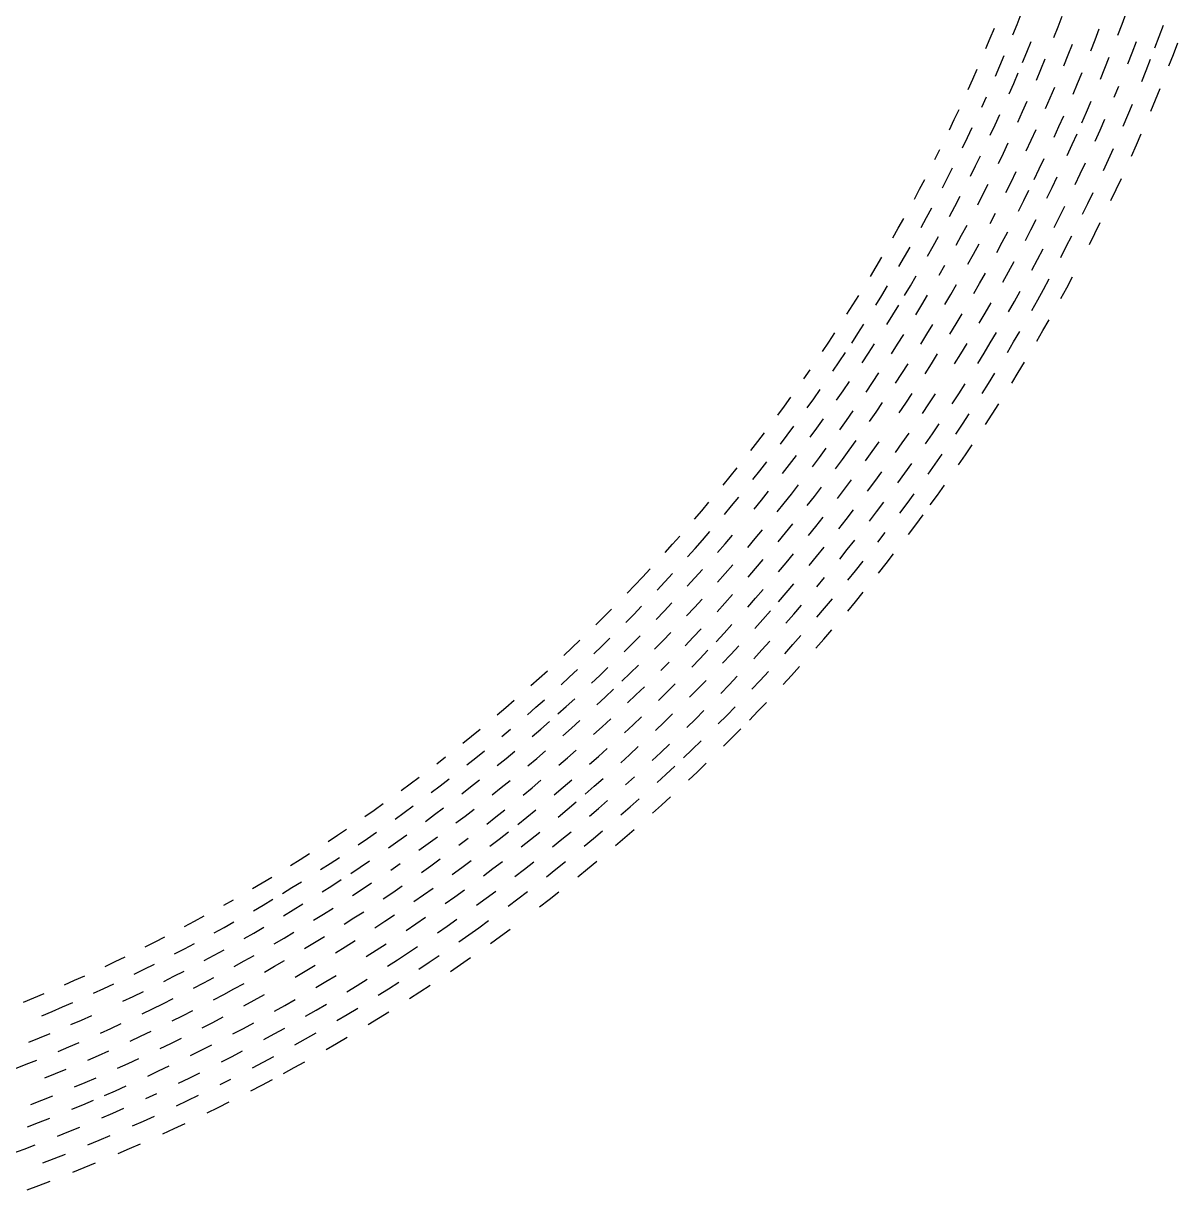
# Model space of a CAD drawing. Header units: metres. Extents: x -298 to 300, y -298 to 299.
# Drawn here: x 102 to 278.3, y -279.3 to -101.1 of the extents above; entities that cross this region are included whole.
import ezdxf

# ---------------------------------------------------------------- set-up
doc = ezdxf.new("R2010")
doc.units = ezdxf.units.M

msp = doc.modelspace()

# ---------------------------------------------------------------- linework, layer by layer
for p, q in [((253.79924, -101.29969, -692.8203), (254.42796, -99.702095, -692.8203)), ((269.83752, -101.26542, -692.8203), (270.4657, -99.56715, -692.8203)), ((253.1605, -102.89332, -692.8203), (253.79924, -101.29969, -692.8203)), ((260.0741, -101.68766, -692.8203), (260.70514, -100.05067, -692.8203)), ((269.19873, -102.959755, -692.8203), (269.83752, -101.26542, -692.8203)), ((275.5157, -103.15879, -692.8203), (276.15564, -101.42481, -692.8203)), ((249.70915, -103.43394, -692.8203), (250.35136, -101.861946, -692.8203)), ((259.43286, -103.32069, -692.8203), (260.0741, -101.68766, -692.8203)), ((265.7234, -103.66471, -692.8203), (266.36676, -101.992195, -692.8203)), ((274.86487, -104.88877, -692.8203), (275.5157, -103.15879, -692.8203)), ((249.05705, -105.00184, -692.8203), (249.70915, -103.43394, -692.8203)), ((255.31517, -105.52976, -692.8203), (255.97044, -103.92252, -692.8203)), ((261.5929, -105.97465, -692.8203), (262.2508, -104.32801, -692.8203)), ((265.06958, -105.3332, -692.8203), (265.7234, -103.66471, -692.8203)), ((271.37585, -105.63328, -692.8203), (272.0315, -103.92521, -692.8203)), ((277.68237, -105.8939, -692.8203), (278.33948, -104.146095, -692.8203)), ((251.18431, -107.64976, -692.8203), (251.85301, -106.0684, -692.8203)), ((254.64983, -107.13288, -692.8203), (255.31517, -105.52976, -692.8203)), ((257.4475, -108.19523, -692.8203), (258.1195, -106.57453, -692.8203)), ((260.92456, -107.617165, -692.8203), (261.5929, -105.97465, -692.8203)), ((267.2185, -108.01832, -692.8203), (267.88916, -106.33625, -692.8203)), ((270.7096, -107.33723, -692.8203), (271.37585, -105.63328, -692.8203)), ((273.53064, -108.33631, -692.8203), (274.20312, -106.61463, -692.8203)), ((277.01428, -107.63758, -692.8203), (277.68237, -105.8939, -692.8203)), ((247.04185, -109.6807, -692.8203), (247.72337, -108.12531, -692.8203)), ((250.50572, -109.226906, -692.8203), (251.18431, -107.64976, -692.8203)), ((256.76538, -109.81168, -692.8203), (257.4475, -108.19523, -692.8203)), ((263.04535, -110.31361, -692.8203), (263.73053, -108.65769, -692.8203)), ((266.5373, -109.69611, -692.8203), (267.2185, -108.01832, -692.8203)), ((272.8473, -110.05378, -692.8203), (273.53064, -108.33631, -692.8203)), ((246.35051, -111.23182, -692.8203), (247.04185, -109.6807, -692.8203)), ((252.59349, -111.916756, -692.8203), (253.28893, -110.32642, -692.8203)), ((253.28893, -110.32642, -692.8203), (253.97441, -108.73176, -692.8203)), ((262.3498, -111.96522, -692.8203), (263.04535, -110.31361, -692.8203)), ((258.85803, -112.51917, -692.8203), (259.55713, -110.88947, -692.8203)), ((268.64655, -112.42359, -692.8203), (269.34485, -110.73243, -692.8203)), ((274.94434, -112.843025, -692.8203), (275.6452, -111.11222, -692.8203)), ((248.41057, -113.93241, -692.8203), (249.11876, -112.36829, -692.8203)), ((254.65807, -114.63502, -692.8203), (255.37059, -113.031624, -692.8203)), ((258.14862, -114.14442, -692.8203), (258.85803, -112.51917, -692.8203)), ((264.43054, -114.70353, -692.8203), (265.14325, -113.038795, -692.8203)), ((270.73267, -115.17997, -692.8203), (271.4483, -113.475655, -692.8203)), ((274.23254, -114.569466, -692.8203), (274.94434, -112.843025, -692.8203)), ((244.21825, -115.85874, -692.8203), (244.9387, -114.3209, -692.8203)), ((250.44719, -116.66117, -692.8203), (251.17259, -115.084175, -692.8203)), ((253.93547, -116.233864, -692.8203), (254.65807, -114.63502, -692.8203)), ((260.20093, -116.89338, -692.8203), (260.9275, -115.255135, -692.8203)), ((263.70728, -116.36378, -692.8203), (264.43054, -114.70353, -692.8203)), ((266.48798, -117.47028, -692.8203), (267.21808, -115.79258, -692.8203)), ((270.00635, -116.87977, -692.8203), (270.73267, -115.17997, -692.8203)), ((243.48814, -117.39207, -692.8203), (244.21825, -115.85874, -692.8203)), ((246.22704, -118.597755, -692.8203), (246.96465, -117.04719, -692.8203)), ((249.71196, -118.23359, -692.8203), (250.44719, -116.66117, -692.8203)), ((255.9594, -118.99317, -692.8203), (256.69934, -117.38148, -692.8203)), ((259.46405, -118.52705, -692.8203), (260.20093, -116.89338, -692.8203)), ((265.7473, -119.14344, -692.8203), (266.48798, -117.47028, -692.8203)), ((245.47966, -120.143654, -692.8203), (246.22704, -118.597755, -692.8203)), ((255.2094, -120.60017, -692.8203), (255.9594, -118.99317, -692.8203)), ((262.22968, -119.67048, -692.8203), (262.9737, -118.01945, -692.8203)), ((272.0324, -119.72144, -692.8203), (272.7766, -118.008736, -692.8203)), ((241.24022, -121.96418, -692.8203), (241.99907, -120.44483, -692.8203)), ((250.94499, -122.5832, -692.8203), (251.70757, -121.00294, -692.8203)), ((251.70757, -121.00294, -692.8203), (252.46019, -119.417915, -692.8203)), ((261.47528, -121.31684, -692.8203), (262.22968, -119.67048, -692.8203)), ((267.76355, -121.95142, -692.8203), (268.5218, -120.26557, -692.8203)), ((271.27747, -121.42948, -692.8203), (272.0324, -119.72144, -692.8203)), ((246.67247, -124.476295, -692.8203), (247.44707, -122.92277, -692.8203)), ((247.44707, -122.92277, -692.8203), (248.21184, -121.36445, -692.8203)), ((257.1919, -123.39985, -692.8203), (257.95953, -121.78034, -692.8203)), ((263.46252, -124.13453, -692.8203), (264.23462, -122.47559, -692.8203)), ((266.9947, -123.632515, -692.8203), (267.76355, -121.95142, -692.8203)), ((243.17943, -124.752846, -692.8203), (243.95586, -123.22126, -692.8203)), ((252.89891, -125.392525, -692.8203), (253.67912, -123.799904, -692.8203)), ((256.41418, -125.014565, -692.8203), (257.1919, -123.39985, -692.8203)), ((259.15027, -126.22715, -692.8203), (259.93555, -124.59525, -692.8203)), ((262.68005, -125.78858, -692.8203), (263.46252, -124.13453, -692.8203)), ((238.10954, -127.99308, -692.8203), (238.90636, -126.49323, -692.8203)), ((238.90636, -126.49323, -692.8203), (239.69383, -124.98841, -692.8203)), ((242.39342, -126.27955, -692.8203), (243.17943, -124.752846, -692.8203)), ((248.59789, -127.29496, -692.8203), (249.39012, -125.72929, -692.8203)), ((252.10875, -126.98026, -692.8203), (252.89891, -125.392525, -692.8203)), ((258.35468, -127.8541, -692.8203), (259.15027, -126.22715, -692.8203)), ((268.94843, -126.52479, -692.8203), (269.7354, -124.831215, -692.8203)), ((244.29039, -129.10732, -692.8203), (245.0941, -127.56861, -692.8203)), ((247.79576, -128.85567, -692.8203), (248.59789, -127.29496, -692.8203)), ((254.02025, -129.829, -692.8203), (254.8283, -128.22917, -692.8203)), ((254.8283, -128.22917, -692.8203), (255.62633, -126.62434, -692.8203)), ((264.625, -128.64644, -692.8203), (265.4254, -126.98008, -692.8203)), ((268.15076, -128.2134, -692.8203), (268.94843, -126.52479, -692.8203)), ((239.97807, -130.82967, -692.8203), (240.79271, -129.31801, -692.8203)), ((243.47697, -130.64095, -692.8203), (244.29039, -129.10732, -692.8203)), ((260.2705, -130.7209, -692.8203), (261.08398, -129.0818, -692.8203)), ((263.8142, -130.30772, -692.8203), (264.625, -128.64644, -692.8203)), ((235.66252, -132.4623, -692.8203), (236.48753, -130.97768, -692.8203)), ((239.15392, -132.3362, -692.8203), (239.97807, -130.82967, -692.8203)), ((249.67845, -131.71327, -692.8203), (250.49846, -130.1407, -692.8203)), ((255.90685, -132.70464, -692.8203), (256.7329, -131.09291, -692.8203)), ((259.44666, -132.35481, -692.8203), (260.2705, -130.7209, -692.8203)), ((265.69427, -133.24873, -692.8203), (266.52368, -131.57545, -692.8203)), ((234.82817, -133.94173, -692.8203), (235.66252, -132.4623, -692.8203)), ((244.48979, -135.04726, -692.8203), (245.33086, -133.50716, -692.8203)), ((245.33086, -133.50716, -692.8203), (246.16222, -131.9618, -692.8203)), ((251.53593, -134.59755, -692.8203), (252.37401, -133.0132, -692.8203)), ((255.0706, -134.31114, -692.8203), (255.90685, -132.70464, -692.8203)), ((261.3191, -135.2607, -692.8203), (262.1612, -133.61494, -692.8203)), ((264.85437, -134.91682, -692.8203), (265.69427, -133.24873, -692.8203)), ((236.62486, -136.82442, -692.8203), (237.47728, -135.33363, -692.8203)), ((240.12743, -136.72359, -692.8203), (240.97911, -135.2108, -692.8203)), ((240.97911, -135.2108, -692.8203), (241.82133, -133.69273, -692.8203)), ((247.15935, -136.3998, -692.8203), (248.00883, -134.84288, -692.8203)), ((250.68785, -136.17659, -692.8203), (251.53593, -134.59755, -692.8203)), ((260.46674, -136.90117, -692.8203), (261.3191, -135.2607, -692.8203)), ((232.26952, -138.34819, -692.8203), (233.13164, -136.88472, -692.8203)), ((235.76305, -138.30983, -692.8203), (236.62486, -136.82442, -692.8203)), ((246.30003, -137.95134, -692.8203), (247.15935, -136.3998, -692.8203)), ((256.91376, -137.22523, -692.8203), (257.76825, -135.60704, -692.8203)), ((231.3983, -139.80623, -692.8203), (232.26952, -138.34819, -692.8203)), ((241.90868, -139.63554, -692.8203), (242.77867, -138.11153, -692.8203)), ((252.50157, -139.09883, -692.8203), (253.36797, -137.50832, -692.8203)), ((256.04907, -138.838, -692.8203), (256.91376, -137.22523, -692.8203)), ((237.51543, -141.22945, -692.8203), (238.3955, -139.73293, -692.8203)), ((248.0844, -140.88142, -692.8203), (248.96208, -139.31862, -692.8203)), ((251.62523, -140.68388, -692.8203), (252.50157, -139.09883, -692.8203)), ((257.8479, -141.79005, -692.8203), (258.73108, -140.16591, -692.8203)), ((261.3905, -141.5356, -692.8203), (262.2721, -139.88905, -692.8203)), ((233.12187, -142.73323, -692.8203), (234.01152, -141.2643, -692.8203)), ((236.6259, -142.72035, -692.8203), (237.51543, -141.22945, -692.8203)), ((243.6638, -142.57326, -692.8203), (244.55223, -141.03813, -692.8203)), ((247.19688, -142.43874, -692.8203), (248.0844, -140.88142, -692.8203)), ((253.39452, -143.64339, -692.8203), (254.28941, -142.04713, -692.8203)), ((256.9546, -143.40868, -692.8203), (257.8479, -141.79005, -692.8203)), ((260.4986, -143.17653, -692.8203), (261.3905, -141.5356, -692.8203)), ((227.82188, -145.583, -692.8203), (228.7296, -144.14725, -692.8203)), ((228.7296, -144.14725, -692.8203), (229.62828, -142.70583, -692.8203)), ((232.22295, -144.19658, -692.8203), (233.12187, -142.73323, -692.8203)), ((234.81883, -145.68541, -692.8203), (235.72704, -144.20572, -692.8203)), ((238.33342, -145.67625, -692.8203), (239.24144, -144.1745, -692.8203)), ((239.24144, -144.1745, -692.8203), (240.14, -142.6671, -692.8203)), ((242.7658, -144.10278, -692.8203), (243.6638, -142.57326, -692.8203)), ((248.93657, -145.40569, -692.8203), (249.8427, -143.83736, -692.8203)), ((252.48955, -145.23401, -692.8203), (253.39452, -143.64339, -692.8203)), ((256.05103, -145.02164, -692.8203), (256.9546, -143.40868, -692.8203)), ((233.90141, -147.15938, -692.8203), (234.81883, -145.68541, -692.8203)), ((244.47594, -147.07687, -692.8203), (245.39262, -145.53651, -692.8203)), ((248.02061, -146.96828, -692.8203), (248.93657, -145.40569, -692.8203)), ((229.47136, -148.55243, -692.8203), (230.39769, -147.10625, -692.8203)), ((240.01414, -148.65721, -692.8203), (240.9409, -147.14482, -692.8203)), ((243.54955, -148.61147, -692.8203), (244.47594, -147.07687, -692.8203)), ((257.76123, -148.06546, -692.8203), (258.6839, -146.44154, -692.8203)), ((225.04485, -149.85574, -692.8203), (225.97948, -148.43732, -692.8203)), ((228.53593, -149.9928, -692.8203), (229.47136, -148.55243, -692.8203)), ((235.55284, -150.14696, -692.8203), (236.48906, -148.66254, -692.8203)), ((239.07787, -150.16377, -692.8203), (240.01414, -148.65721, -692.8203)), ((249.71495, -149.97139, -692.8203), (250.64977, -148.39807, -692.8203)), ((253.27977, -149.82613, -692.8203), (254.21361, -148.23042, -692.8203)), ((256.8283, -149.68355, -692.8203), (257.76123, -148.06546, -692.8203)), ((224.1013, -151.26831, -692.8203), (225.04485, -149.85574, -692.8203)), ((226.63805, -152.85579, -692.8203), (227.59148, -151.42728, -692.8203)), ((231.09361, -151.54639, -692.8203), (232.03874, -150.08992, -692.8203)), ((234.60728, -151.62547, -692.8203), (235.55284, -150.14696, -692.8203)), ((245.2141, -151.62122, -692.8203), (246.15935, -150.07611, -692.8203)), ((248.77025, -151.53882, -692.8203), (249.71495, -149.97139, -692.8203)), ((252.33598, -151.41594, -692.8203), (253.27977, -149.82613, -692.8203)), ((225.67564, -154.27832, -692.8203), (226.63805, -152.85579, -692.8203)), ((230.13933, -152.99689, -692.8203), (231.09361, -151.54639, -692.8203)), ((236.21257, -154.64778, -692.8203), (237.17705, -153.15912, -692.8203)), ((239.74803, -154.69081, -692.8203), (240.71275, -153.17993, -692.8203)), ((240.71275, -153.17993, -692.8203), (241.6679, -151.66304, -692.8203)), ((244.25908, -153.16039, -692.8203), (245.2141, -151.62122, -692.8203)), ((247.81578, -153.10031, -692.8203), (248.77025, -151.53882, -692.8203)), ((253.9688, -154.50233, -692.8203), (254.93211, -152.90205, -692.8203)), ((221.2177, -155.47011, -692.8203), (222.18773, -154.07553, -692.8203)), ((231.7152, -156.02509, -692.8203), (232.68846, -154.56459, -692.8203)), ((235.2387, -156.1304, -692.8203), (236.21257, -154.64778, -692.8203)), ((249.44481, -156.14946, -692.8203), (250.41844, -154.57768, -692.8203)), ((252.99553, -156.09654, -692.8203), (253.9688, -154.50233, -692.8203)), ((227.22209, -157.31213, -692.8203), (228.20354, -155.87984, -692.8203)), ((230.73271, -157.47945, -692.8203), (231.7152, -156.02509, -692.8203)), ((244.89354, -157.74844, -692.8203), (245.87737, -156.20517, -692.8203)), ((248.46129, -157.71515, -692.8203), (249.44481, -156.14946, -692.8203)), ((218.25523, -159.61696, -692.8203), (219.25139, -158.24088, -692.8203)), ((221.73705, -159.90724, -692.8203), (222.73491, -158.5093, -692.8203)), ((222.73491, -158.5093, -692.8203), (223.72398, -157.10513, -692.8203)), ((226.23161, -158.73827, -692.8203), (227.22209, -157.31213, -692.8203)), ((236.79723, -159.18675, -692.8203), (237.79027, -157.69427, -692.8203)), ((240.343, -159.25626, -692.8203), (241.33635, -157.74152, -692.8203)), ((243.90007, -159.2855, -692.8203), (244.89354, -157.74844, -692.8203)), ((217.25047, -160.98677, -692.8203), (218.25523, -159.61696, -692.8203)), ((227.73082, -161.80516, -692.8203), (228.74046, -160.36954, -692.8203)), ((232.26146, -160.5412, -692.8203), (233.26317, -159.07716, -692.8203)), ((235.79478, -160.67297, -692.8203), (236.79723, -159.18675, -692.8203)), ((239.34007, -160.76474, -692.8203), (240.343, -159.25626, -692.8203)), ((250.01573, -160.84212, -692.8203), (251.0189, -159.2665, -692.8203)), ((223.20671, -162.97902, -692.8203), (224.22392, -161.57178, -692.8203)), ((226.71208, -163.23444, -692.8203), (227.73082, -161.80516, -692.8203)), ((231.25066, -161.99892, -692.8203), (232.26146, -160.5412, -692.8203)), ((245.45195, -162.3747, -692.8203), (246.46483, -160.82782, -692.8203)), ((249.00261, -162.41142, -692.8203), (250.01573, -160.84212, -692.8203)), ((214.18462, -165.05804, -692.8203), (215.21507, -163.70737, -692.8203)), ((218.69078, -164.06319, -692.8203), (219.71489, -162.68423, -692.8203)), ((222.18065, -164.37988, -692.8203), (223.20671, -162.97902, -692.8203)), ((236.27477, -165.25204, -692.8203), (237.30595, -163.76268, -692.8203)), ((239.83006, -165.37062, -692.8203), (240.86186, -163.85893, -692.8203)), ((240.86186, -163.85893, -692.8203), (241.8842, -162.34082, -692.8203)), ((244.42937, -163.91522, -692.8203), (245.45195, -162.3747, -692.8203)), ((213.14568, -166.40224, -692.8203), (214.18462, -165.05804, -692.8203)), ((217.658, -165.43568, -692.8203), (218.69078, -164.06319, -692.8203)), ((228.16344, -166.33368, -692.8203), (229.20158, -164.89522, -692.8203)), ((231.69237, -166.55415, -692.8203), (232.7318, -165.09354, -692.8203)), ((235.23424, -166.73492, -692.8203), (236.27477, -165.25204, -692.8203)), ((245.90434, -167.0808, -692.8203), (246.94688, -165.53082, -692.8203)), ((219.05003, -168.54347, -692.8203), (220.10228, -167.16216, -692.8203)), ((222.54796, -168.88681, -692.8203), (223.60228, -167.48354, -692.8203)), ((223.60228, -167.48354, -692.8203), (224.64781, -166.07367, -692.8203)), ((227.1162, -167.76562, -692.8203), (228.16344, -166.33368, -692.8203)), ((230.64366, -168.00824, -692.8203), (231.69237, -166.55415, -692.8203)), ((241.30376, -168.49788, -692.8203), (242.35521, -166.97688, -692.8203)), ((244.8521, -168.6242, -692.8203), (245.90434, -167.0808, -692.8203)), ((209.97832, -170.39536, -692.8203), (211.04247, -169.07094, -692.8203)), ((214.50816, -169.51393, -692.8203), (215.5667, -168.1611, -692.8203)), ((217.98906, -169.91817, -692.8203), (219.05003, -168.54347, -692.8203)), ((226.06004, -169.19095, -692.8203), (227.1162, -167.76562, -692.8203)), ((236.67772, -169.86642, -692.8203), (237.7379, -168.37442, -692.8203)), ((240.24272, -170.01228, -692.8203), (241.30376, -168.49788, -692.8203)), ((208.90587, -171.71307, -692.8203), (209.97832, -170.39536, -692.8203)), ((213.44121, -170.86009, -692.8203), (214.50816, -169.51393, -692.8203)), ((227.44322, -172.33064, -692.8203), (228.51909, -170.89653, -692.8203)), ((232.05699, -171.14395, -692.8203), (233.12529, -169.68092, -692.8203)), ((235.6082, -171.35176, -692.8203), (236.67772, -169.86642, -692.8203)), ((214.75462, -174.00195, -692.8203), (215.84135, -172.64745, -692.8203)), ((219.3322, -173.05661, -692.8203), (220.41283, -171.6734, -692.8203)), ((222.838, -173.42683, -692.8203), (223.92088, -172.02162, -692.8203)), ((226.35826, -173.75797, -692.8203), (227.44322, -172.33064, -692.8203)), ((230.97948, -172.60028, -692.8203), (232.05699, -171.14395, -692.8203)), ((241.63731, -173.21445, -692.8203), (242.71855, -171.6911, -692.8203)), ((205.63908, -175.62553, -692.8203), (206.73619, -174.32822, -692.8203)), ((210.18974, -174.85808, -692.8203), (211.28197, -173.53223, -692.8203)), ((213.65947, -175.3496, -692.8203), (214.75462, -174.00195, -692.8203)), ((217.14488, -175.80255, -692.8203), (218.2429, -174.43301, -692.8203)), ((218.2429, -174.43301, -692.8203), (219.3322, -173.05661, -692.8203)), ((221.74626, -174.82526, -692.8203), (222.838, -173.42683, -692.8203)), ((232.3438, -175.76712, -692.8203), (233.44115, -174.30217, -692.8203)), ((235.90404, -176.00246, -692.8203), (237.00279, -174.51514, -692.8203)), ((237.00279, -174.51514, -692.8203), (238.09227, -173.02097, -692.8203)), ((240.54662, -174.73099, -692.8203), (241.63731, -173.21445, -692.8203)), ((204.5338, -176.91594, -692.8203), (205.63908, -175.62553, -692.8203)), ((209.08922, -176.17708, -692.8203), (210.18974, -174.85808, -692.8203)), ((227.6923, -176.92827, -692.8203), (228.7971, -175.49248, -692.8203)), ((231.23723, -177.22519, -692.8203), (232.3438, -175.76712, -692.8203)), ((238.33653, -177.74341, -692.8203), (239.44627, -176.24066, -692.8203)), ((218.41862, -178.979, -692.8203), (219.53654, -177.6014, -692.8203)), ((221.92961, -179.39842, -692.8203), (223.05003, -177.99875, -692.8203)), ((223.05003, -177.99875, -692.8203), (224.16167, -176.59207, -692.8203)), ((226.57848, -178.3571, -692.8203), (227.6923, -176.92827, -692.8203)), ((237.21739, -179.23915, -692.8203), (238.33653, -177.74341, -692.8203)), ((201.1696, -180.74524, -692.8203), (202.299, -179.47585, -692.8203)), ((205.7382, -180.09227, -692.8203), (206.86339, -178.79422, -692.8203)), ((209.1945, -180.67076, -692.8203), (210.32329, -179.351, -692.8203)), ((212.66753, -181.21109, -692.8203), (213.7996, -179.8695, -692.8203)), ((213.7996, -179.8695, -692.8203), (214.9232, -178.52086, -692.8203)), ((217.2921, -180.3496, -692.8203), (218.41862, -178.979, -692.8203)), ((232.55186, -180.42265, -692.8203), (233.67851, -178.95627, -692.8203)), ((200.03221, -182.00752, -692.8203), (201.1696, -180.74524, -692.8203)), ((203.46336, -182.66708, -692.8203), (204.60484, -181.38324, -692.8203)), ((204.60484, -181.38324, -692.8203), (205.7382, -180.09227, -692.8203)), ((208.05748, -181.98341, -692.8203), (209.1945, -180.67076, -692.8203)), ((223.18346, -182.6013, -692.8203), (224.32402, -181.19368, -692.8203)), ((226.71983, -182.98714, -692.8203), (227.86278, -181.5573, -692.8203)), ((227.86278, -181.5573, -692.8203), (228.99669, -180.12032, -692.8203)), ((213.86101, -184.41861, -692.8203), (215.01323, -183.06946, -692.8203)), ((218.51567, -183.55492, -692.8203), (219.66234, -182.17656, -692.8203)), ((222.03404, -184.00175, -692.8203), (223.18346, -182.6013, -692.8203)), ((229.11687, -184.77904, -692.8203), (230.27098, -183.33409, -692.8203)), ((233.80363, -183.68391, -692.8203), (234.95085, -182.20949, -692.8203)), ((196.57262, -185.75124, -692.8203), (197.73363, -184.51056, -692.8203)), ((199.99083, -186.4753, -692.8203), (201.15636, -185.21317, -692.8203)), ((204.59703, -185.87825, -692.8203), (205.75865, -184.5872, -692.8203)), ((208.0554, -186.50565, -692.8203), (209.22093, -185.19287, -692.8203)), ((209.22093, -185.19287, -692.8203), (210.37816, -183.87283, -692.8203)), ((212.7003, -185.7605, -692.8203), (213.86101, -184.41861, -692.8203)), ((217.36034, -184.92606, -692.8203), (218.51567, -183.55492, -692.8203)), ((227.95372, -186.2167, -692.8203), (229.11687, -184.77904, -692.8203)), ((232.6472, -185.15114, -692.8203), (233.80363, -183.68391, -692.8203)), ((194.22728, -188.21059, -692.8203), (195.4038, -186.98459, -692.8203)), ((195.4038, -186.98459, -692.8203), (196.57262, -185.75124, -692.8203)), ((198.81743, -187.7301, -692.8203), (199.99083, -186.4753, -692.8203)), ((203.42735, -187.16197, -692.8203), (204.59703, -185.87825, -692.8203)), ((218.53325, -188.15948, -692.8203), (219.70891, -186.7809, -692.8203)), ((223.23741, -187.23328, -692.8203), (224.40715, -185.82516, -692.8203)), ((209.1679, -189.74217, -692.8203), (210.35368, -188.42233, -692.8203)), ((213.84288, -188.9956, -692.8203), (215.02391, -187.64645, -692.8203)), ((217.34898, -189.53065, -692.8203), (218.53325, -188.15948, -692.8203)), ((229.12273, -189.50888, -692.8203), (230.30669, -188.06367, -692.8203)), ((190.65166, -191.844, -692.8203), (191.85112, -190.64034, -692.8203)), ((195.2501, -191.45003, -692.8203), (196.447, -190.21751, -692.8203)), ((199.86998, -190.96881, -692.8203), (201.0637, -189.7073, -692.8203)), ((203.31157, -191.68283, -692.8203), (204.50975, -190.39972, -692.8203)), ((204.50975, -190.39972, -692.8203), (205.69981, -189.1091, -692.8203)), ((207.9738, -191.05453, -692.8203), (209.1679, -189.74217, -692.8203)), ((212.65343, -190.33734, -692.8203), (213.84288, -188.9956, -692.8203)), ((219.67552, -191.41315, -692.8203), (220.87157, -190.02731, -692.8203)), ((223.21117, -191.89359, -692.8203), (224.41014, -190.48555, -692.8203)), ((224.41014, -190.48555, -692.8203), (225.60027, -189.07002, -692.8203)), ((227.92967, -190.94662, -692.8203), (229.12273, -189.50888, -692.8203)), ((189.44456, -193.04008, -692.8203), (190.65166, -191.844, -692.8203)), ((194.04552, -192.67499, -692.8203), (195.2501, -191.45003, -692.8203)), ((198.66832, -192.22278, -692.8203), (199.86998, -190.96881, -692.8203)), ((213.74474, -193.59927, -692.8203), (214.9547, -192.25061, -692.8203)), ((214.9547, -192.25061, -692.8203), (216.15611, -190.8944, -692.8203)), ((218.47081, -192.79146, -692.8203), (219.67552, -191.41315, -692.8203)), ((199.66899, -195.48676, -692.8203), (200.89116, -194.2264, -692.8203)), ((204.34227, -194.94635, -692.8203), (205.56096, -193.65668, -692.8203)), ((209.03471, -194.31738, -692.8203), (210.24931, -192.99828, -692.8203)), ((224.29668, -195.2146, -692.8203), (225.51659, -193.79955, -692.8203)), ((185.77867, -196.58266, -692.8203), (187.00804, -195.40948, -692.8203)), ((190.38567, -196.30426, -692.8203), (191.6132, -195.10216, -692.8203)), ((193.78343, -197.16261, -692.8203), (195.01628, -195.93918, -692.8203)), ((195.01628, -195.93918, -692.8203), (196.24144, -194.70802, -692.8203)), ((198.43895, -196.7394, -692.8203), (199.66899, -195.48676, -692.8203)), ((203.11559, -196.22835, -692.8203), (204.34227, -194.94635, -692.8203)), ((207.81187, -195.62886, -692.8203), (209.03471, -194.31738, -692.8203)), ((214.8048, -196.88066, -692.8203), (216.03539, -195.52527, -692.8203)), ((219.56139, -196.07222, -692.8203), (220.78673, -194.68698, -692.8203)), ((223.06786, -196.62196, -692.8203), (224.29668, -195.2146, -692.8203)), ((184.54185, -197.7481, -692.8203), (185.77867, -196.58266, -692.8203)), ((189.15062, -197.49863, -692.8203), (190.38567, -196.30426, -692.8203)), ((205.34148, -198.22867, -692.8203), (206.58073, -196.93263, -692.8203)), ((208.82079, -198.91724, -692.8203), (210.06425, -197.59935, -692.8203)), ((210.06425, -197.59935, -692.8203), (211.29942, -196.2737, -692.8203)), ((213.56572, -198.2283, -692.8203), (214.8048, -196.88066, -692.8203)), ((218.32732, -197.44975, -692.8203), (219.56139, -196.07222, -692.8203)), ((194.7017, -200.45074, -692.8203), (195.95525, -199.22145, -692.8203)), ((199.38725, -200.02785, -692.8203), (200.63799, -198.76915, -692.8203)), ((204.0941, -199.51688, -692.8203), (205.34148, -198.22867, -692.8203)), ((219.3286, -200.79745, -692.8203), (220.58372, -199.41345, -692.8203)), ((179.5222, -202.33163, -692.8203), (180.78789, -201.19759, -692.8203)), ((180.78789, -201.19759, -692.8203), (182.04643, -200.0556, -692.8203)), ((184.13585, -202.19794, -692.8203), (185.40056, -201.03493, -692.8203)), ((185.40056, -201.03493, -692.8203), (186.658, -199.86401, -692.8203)), ((188.77574, -201.97835, -692.8203), (190.03899, -200.78621, -692.8203)), ((190.03899, -200.78621, -692.8203), (191.29472, -199.58618, -692.8203)), ((193.44054, -201.67215, -692.8203), (194.7017, -200.45074, -692.8203)), ((209.79802, -202.22427, -692.8203), (211.0623, -200.90018, -692.8203)), ((214.57347, -201.5355, -692.8203), (215.8333, -200.18144, -692.8203)), ((218.06468, -202.17355, -692.8203), (219.3286, -200.79745, -692.8203)), ((190.89513, -204.0911, -692.8203), (192.17162, -202.88562, -692.8203)), ((195.58788, -203.75652, -692.8203), (196.86217, -202.52158, -692.8203)), ((200.30357, -203.33427, -692.8203), (201.57506, -202.06973, -692.8203)), ((203.76451, -204.11, -692.8203), (205.04082, -202.82373, -692.8203)), ((205.04082, -202.82373, -692.8203), (206.30894, -201.52948, -692.8203)), ((208.52538, -203.54042, -692.8203), (209.79802, -202.22427, -692.8203)), ((213.30516, -202.88164, -692.8203), (214.57347, -201.5355, -692.8203)), ((175.68248, -205.68584, -692.8203), (176.9694, -204.5758, -692.8203)), ((180.29796, -205.63904, -692.8203), (181.58446, -204.50005, -692.8203)), ((184.94127, -205.50687, -692.8203), (186.22679, -204.33871, -692.8203)), ((189.61107, -205.28856, -692.8203), (190.89513, -204.0911, -692.8203)), ((194.30583, -204.98343, -692.8203), (195.58788, -203.75652, -692.8203)), ((199.02415, -204.5908, -692.8203), (200.30357, -203.33427, -692.8203)), ((214.22154, -206.2539, -692.8203), (215.51115, -204.90182, -692.8203)), ((174.38866, -206.78777, -692.8203), (175.68248, -205.68584, -692.8203)), ((179.00432, -206.76996, -692.8203), (180.29796, -205.63904, -692.8203)), ((183.64842, -206.66692, -692.8203), (184.94127, -205.50687, -692.8203)), ((199.88744, -207.92044, -692.8203), (201.18773, -206.6584, -692.8203)), ((204.65831, -207.4406, -692.8203), (205.95549, -206.14864, -692.8203)), ((209.44969, -206.87196, -692.8203), (210.74321, -205.54991, -692.8203)), ((212.92345, -207.59787, -692.8203), (214.22154, -206.2539, -692.8203)), ((181.04088, -208.96259, -692.8203), (182.34825, -207.81885, -692.8203)), ((185.71404, -208.83226, -692.8203), (187.0205, -207.6592, -692.8203)), ((190.4138, -208.6156, -692.8203), (191.71873, -207.41302, -692.8203)), ((193.82811, -209.53592, -692.8203), (195.13878, -208.31187, -692.8203)), ((195.13878, -208.31187, -692.8203), (196.4417, -207.07965, -692.8203)), ((198.57915, -209.1743, -692.8203), (199.88744, -207.92044, -692.8203)), ((203.35301, -208.72441, -692.8203), (204.65831, -207.4406, -692.8203)), ((208.14787, -208.18585, -692.8203), (209.44969, -206.87196, -692.8203)), ((169.14452, -211.1137, -692.8203), (170.46574, -210.04457, -692.8203)), ((170.46574, -210.04457, -692.8203), (171.7802, -208.96718, -692.8203)), ((175.08104, -210.11368, -692.8203), (176.3958, -209.00731, -692.8203)), ((179.7263, -210.09811, -692.8203), (181.04088, -208.96259, -692.8203)), ((184.40025, -209.99712, -692.8203), (185.71404, -208.83226, -692.8203)), ((189.1013, -209.80997, -692.8203), (190.4138, -208.6156, -692.8203)), ((208.97874, -211.58052, -692.8203), (210.30199, -210.26123, -692.8203)), ((210.30199, -210.26123, -692.8203), (211.61693, -208.93365, -692.8203)), ((189.85027, -213.15834, -692.8203), (191.18382, -211.95918, -692.8203)), ((194.6074, -212.88626, -692.8203), (195.93907, -211.65724, -692.8203)), ((199.3889, -212.52634, -692.8203), (200.71825, -211.26733, -692.8203)), ((204.19322, -212.07817, -692.8203), (205.51958, -210.789, -692.8203)), ((165.14085, -214.27103, -692.8203), (166.48204, -213.22697, -692.8203)), ((169.75304, -214.456, -692.8203), (171.09526, -213.38298, -692.8203)), ((171.09526, -213.38298, -692.8203), (172.43065, -212.30156, -692.8203)), ((174.39738, -214.55707, -692.8203), (175.7401, -213.4549, -692.8203)), ((175.7401, -213.4549, -692.8203), (177.07591, -212.34431, -692.8203)), ((179.0725, -214.57346, -692.8203), (180.4152, -213.44194, -692.8203)), ((180.4152, -213.44194, -692.8203), (181.75078, -212.302, -692.8203)), ((183.7769, -214.5044, -692.8203), (185.11906, -213.34334, -692.8203)), ((185.11906, -213.34334, -692.8203), (186.4539, -212.17387, -692.8203)), ((188.5092, -214.3491, -692.8203), (189.85027, -213.15834, -692.8203)), ((193.26799, -214.10687, -692.8203), (194.6074, -212.88626, -692.8203)), ((198.05168, -213.777, -692.8203), (199.3889, -212.52634, -692.8203)), ((202.85875, -213.35898, -692.8203), (204.19322, -212.07817, -692.8203)), ((200.16576, -215.89537, -692.8203), (201.51622, -214.6314, -692.8203)), ((203.60362, -216.77391, -692.8203), (204.95964, -215.48824, -692.8203)), ((204.95964, -215.48824, -692.8203), (206.30754, -214.19408, -692.8203)), ((159.71117, -218.36252, -692.8203), (161.07823, -217.35245, -692.8203)), ((161.07823, -217.35245, -692.8203), (162.43889, -216.33382, -692.8203)), ((165.6862, -217.62424, -692.8203), (167.04845, -216.57668, -692.8203)), ((170.32793, -217.81276, -692.8203), (171.69127, -216.73605, -692.8203)), ((175.002, -217.91719, -692.8203), (176.36583, -216.81114, -692.8203)), ((179.70695, -217.93672, -692.8203), (181.07079, -216.80113, -692.8203)), ((184.44145, -217.87057, -692.8203), (185.80473, -216.70528, -692.8203)), ((189.20396, -217.718, -692.8203), (190.56621, -216.5228, -692.8203)), ((193.99315, -217.47827, -692.8203), (195.35374, -216.253, -692.8203)), ((198.80736, -217.15085, -692.8203), (200.16576, -215.89537, -692.8203)), ((164.31737, -218.66324, -692.8203), (165.6862, -217.62424, -692.8203)), ((168.95787, -218.88089, -692.8203), (170.32793, -217.81276, -692.8203)), ((173.63121, -219.01465, -692.8203), (175.002, -217.91719, -692.8203)), ((178.33598, -219.06374, -692.8203), (179.70695, -217.93672, -692.8203)), ((183.07079, -219.0273, -692.8203), (184.44145, -217.87057, -692.8203)), ((187.83427, -218.90463, -692.8203), (189.20396, -217.718, -692.8203)), ((155.57225, -221.341, -692.8203), (156.95811, -220.35684, -692.8203)), ((160.17204, -221.72841, -692.8203), (161.56029, -220.71538, -692.8203)), ((185.07256, -221.25201, -692.8203), (186.45714, -220.08266, -692.8203)), ((189.86552, -221.10251, -692.8203), (191.24901, -219.90308, -692.8203)), ((193.29546, -222.08679, -692.8203), (194.68504, -220.8658, -692.8203)), ((194.68504, -220.8658, -692.8203), (196.06694, -219.63611, -692.8203)), ((198.09935, -221.83076, -692.8203), (199.48735, -220.57951, -692.8203)), ((199.48735, -220.57951, -692.8203), (200.86742, -219.3196, -692.8203)), ((154.18016, -222.31647, -692.8203), (155.57225, -221.341, -692.8203)), ((158.77751, -222.73273, -692.8203), (160.17204, -221.72841, -692.8203)), ((163.41118, -223.06685, -692.8203), (164.80772, -222.03343, -692.8203)), ((164.80772, -222.03343, -692.8203), (166.19768, -220.99127, -692.8203)), ((168.07976, -223.31792, -692.8203), (169.47777, -222.25517, -692.8203)), ((169.47777, -222.25517, -692.8203), (170.869, -221.1837, -692.8203)), ((172.78197, -223.48509, -692.8203), (174.1809, -222.39285, -692.8203)), ((174.1809, -222.39285, -692.8203), (175.57292, -221.29184, -692.8203)), ((177.51634, -223.56758, -692.8203), (178.91563, -222.4456, -692.8203)), ((178.91563, -222.4456, -692.8203), (180.30785, -221.31487, -692.8203)), ((183.68065, -222.41266, -692.8203), (185.07256, -221.25201, -692.8203)), ((188.47447, -222.29324, -692.8203), (189.86552, -221.10251, -692.8203)), ((149.96751, -225.19012, -692.8203), (151.37773, -224.24106, -692.8203)), ((189.08092, -225.69713, -692.8203), (190.4934, -224.5025, -692.8203)), ((193.8886, -225.5319, -692.8203), (195.29997, -224.307, -692.8203)), ((148.55132, -226.13033, -692.8203), (149.96751, -225.19012, -692.8203)), ((153.13689, -226.66193, -692.8203), (154.55626, -225.69292, -692.8203)), ((154.55626, -225.69292, -692.8203), (155.96959, -224.71503, -692.8203)), ((157.76079, -227.11227, -692.8203), (159.1829, -226.11423, -692.8203)), ((159.1829, -226.11423, -692.8203), (160.59874, -225.10728, -692.8203)), ((163.84605, -226.45317, -692.8203), (165.2639, -225.41695, -692.8203)), ((168.54436, -226.70888, -692.8203), (169.96367, -225.64316, -692.8203)), ((173.27647, -226.88051, -692.8203), (174.6967, -225.78506, -692.8203)), ((174.6967, -225.78506, -692.8203), (176.11003, -224.68074, -692.8203)), ((178.04088, -226.96722, -692.8203), (179.46153, -225.84187, -692.8203)), ((179.46153, -225.84187, -692.8203), (180.8751, -224.70764, -692.8203)), ((182.83629, -226.9682, -692.8203), (184.25688, -225.81276, -692.8203)), ((184.25688, -225.81276, -692.8203), (185.67015, -224.6484, -692.8203)), ((187.66106, -226.88287, -692.8203), (189.08092, -225.69713, -692.8203)), ((192.46959, -226.74791, -692.8203), (193.8886, -225.5319, -692.8203)), ((144.26756, -228.89735, -692.8203), (145.70128, -227.98398, -692.8203)), ((162.42174, -227.48048, -692.8203), (163.84605, -226.45317, -692.8203)), ((142.82811, -229.80171, -692.8203), (144.26756, -228.89735, -692.8203)), ((147.39903, -230.44827, -692.8203), (148.84239, -229.51521, -692.8203)), ((148.84239, -229.51521, -692.8203), (150.27989, -228.5731, -692.8203)), ((153.45714, -230.05257, -692.8203), (154.89781, -229.08147, -692.8203)), ((158.1104, -230.5085, -692.8203), (159.55382, -229.50818, -692.8203)), ((162.80089, -230.88211, -692.8203), (164.24663, -229.85233, -692.8203)), ((164.24663, -229.85233, -692.8203), (165.68578, -228.81352, -692.8203)), ((168.97472, -230.11305, -692.8203), (170.41539, -229.04454, -692.8203)), ((173.7368, -230.28946, -692.8203), (175.17845, -229.19106, -692.8203)), ((178.53142, -230.38077, -692.8203), (179.97356, -229.25224, -692.8203)), ((183.35704, -230.3863, -692.8203), (184.79906, -229.2275, -692.8203)), ((188.16698, -230.3422, -692.8203), (189.60875, -229.1531, -692.8203)), ((138.476, -232.46034, -692.8203), (139.9323, -231.58325, -692.8203)), ((152.0103, -231.01459, -692.8203), (153.45714, -230.05257, -692.8203)), ((167.52733, -231.1725, -692.8203), (168.97472, -230.11305, -692.8203)), ((172.2882, -231.3788, -692.8203), (173.7368, -230.28946, -692.8203)), ((177.0822, -231.5002, -692.8203), (178.53142, -230.38077, -692.8203)), ((181.9077, -231.53603, -692.8203), (183.35704, -230.3863, -692.8203)), ((186.71776, -231.52222, -692.8203), (188.16698, -230.3422, -692.8203)), ((137.01427, -233.32828, -692.8203), (138.476, -232.46034, -692.8203)), ((141.56755, -234.08942, -692.8203), (143.03404, -233.19289, -692.8203)), ((143.03404, -233.19289, -692.8203), (144.49474, -232.28716, -692.8203)), ((147.6339, -233.84595, -692.8203), (149.09862, -232.91132, -692.8203)), ((149.09862, -232.91132, -692.8203), (150.55742, -231.96753, -692.8203)), ((153.7426, -233.45482, -692.8203), (155.2047, -232.48186, -692.8203)), ((158.42534, -233.91669, -692.8203), (159.89024, -232.9143, -692.8203)), ((163.1455, -234.29604, -692.8203), (164.61266, -233.26404, -692.8203)), ((132.59654, -235.87682, -692.8203), (134.07445, -235.03656, -692.8203)), ((138.6179, -235.85481, -692.8203), (140.0955, -234.97673, -692.8203)), ((152.2744, -234.41858, -692.8203), (153.7426, -233.45482, -692.8203)), ((156.95415, -234.90984, -692.8203), (158.42534, -233.91669, -692.8203)), ((161.67192, -235.31882, -692.8203), (163.1455, -234.29604, -692.8203)), ((166.42625, -235.6446, -692.8203), (167.90178, -234.59198, -692.8203)), ((167.90178, -234.59198, -692.8203), (169.37065, -233.5301, -692.8203)), ((171.2158, -235.88635, -692.8203), (172.69273, -234.80363, -692.8203)), ((172.69273, -234.80363, -692.8203), (174.16283, -233.71169, -692.8203)), ((176.03899, -236.04333, -692.8203), (177.51677, -234.93034, -692.8203)), ((177.51677, -234.93034, -692.8203), (178.98753, -233.8081, -692.8203)), ((180.84758, -236.15063, -692.8203), (182.32603, -235.00737, -692.8203)), ((182.32603, -235.00737, -692.8203), (183.79723, -233.85486, -692.8203)), ((137.13475, -236.72359, -692.8203), (138.6179, -235.85481, -692.8203)), ((141.7169, -237.49194, -692.8203), (143.20476, -236.59439, -692.8203)), ((143.20476, -236.59439, -692.8203), (144.68687, -235.68752, -692.8203)), ((147.83372, -237.25432, -692.8203), (149.31993, -236.31837, -692.8203)), ((152.50352, -237.83365, -692.8203), (153.99321, -236.86835, -692.8203)), ((126.632744, -239.1446, -692.8203), (128.1314, -238.34172, -692.8203)), ((128.1314, -238.34172, -692.8203), (129.62492, -237.52942, -692.8203)), ((132.653, -239.27382, -692.8203), (134.15227, -238.43312, -692.8203)), ((146.34172, -238.18094, -692.8203), (147.83372, -237.25432, -692.8203)), ((151.0078, -238.78957, -692.8203), (152.50352, -237.83365, -692.8203)), ((155.71391, -239.31688, -692.8203), (157.21281, -238.3314, -692.8203)), ((157.21281, -238.3314, -692.8203), (158.70549, -237.33655, -692.8203)), ((160.45866, -239.76193, -692.8203), (161.96025, -238.74667, -692.8203)), ((161.96025, -238.74667, -692.8203), (163.45543, -237.722, -692.8203)), ((166.74449, -239.07858, -692.8203), (168.24162, -238.02385, -692.8203)), ((171.56395, -239.32637, -692.8203), (173.06255, -238.2414, -692.8203)), ((131.14842, -240.10507, -692.8203), (132.653, -239.27382, -692.8203)), ((135.70995, -240.98828, -692.8203), (137.21996, -240.12834, -692.8203)), ((137.21996, -240.12834, -692.8203), (138.72447, -239.25896, -692.8203)), ((141.83104, -240.90431, -692.8203), (143.34032, -240.00597, -692.8203)), ((165.24077, -240.12387, -692.8203), (166.74449, -239.07858, -692.8203)), ((168.54655, -241.46802, -692.8203), (170.05864, -240.40193, -692.8203)), ((170.05864, -240.40193, -692.8203), (171.56395, -239.32637, -692.8203)), ((174.86266, -240.63026, -692.8203), (176.36943, -239.52448, -692.8203)), ((120.58849, -242.26166, -692.8203), (122.106865, -241.49664, -692.8203)), ((122.106865, -241.49664, -692.8203), (123.620415, -240.7221, -692.8203)), ((126.60375, -242.54199, -692.8203), (128.12376, -241.7392, -692.8203)), ((140.31609, -241.79317, -692.8203), (141.83104, -240.90431, -692.8203)), ((144.96556, -242.51878, -692.8203), (146.48491, -241.60071, -692.8203)), ((146.48491, -241.60071, -692.8203), (147.9984, -240.67313, -692.8203)), ((149.65709, -243.16411, -692.8203), (151.18028, -242.21657, -692.8203)), ((151.18028, -242.21657, -692.8203), (152.69762, -241.25949, -692.8203)), ((155.916, -242.75093, -692.8203), (157.43645, -241.76411, -692.8203)), ((160.69048, -243.20285, -692.8203), (162.21373, -242.18605, -692.8203)), ((173.34892, -241.7266, -692.8203), (174.86266, -240.63026, -692.8203)), ((116.00475, -244.4993, -692.8203), (117.537346, -243.76302, -692.8203)), ((125.07873, -243.33522, -692.8203), (126.60375, -242.54199, -692.8203)), ((129.6168, -244.33269, -692.8203), (131.14793, -243.51096, -692.8203)), ((131.14793, -243.51096, -692.8203), (132.67393, -242.6796, -692.8203)), ((135.7382, -244.40245, -692.8203), (137.26964, -243.54228, -692.8203)), ((154.38927, -243.7282, -692.8203), (155.916, -242.75093, -692.8203)), ((159.16093, -244.21008, -692.8203), (160.69048, -243.20285, -692.8203)), ((163.97038, -244.60904, -692.8203), (165.50237, -243.57161, -692.8203)), ((168.76683, -244.95827, -692.8203), (170.30101, -243.89062, -692.8203)), ((114.46752, -245.22595, -692.8203), (116.00475, -244.4993, -692.8203)), ((118.92956, -246.41194, -692.8203), (120.47411, -245.65726, -692.8203)), ((120.47411, -245.65726, -692.8203), (122.01385, -244.89288, -692.8203)), ((134.2014, -245.253, -692.8203), (135.7382, -244.40245, -692.8203)), ((138.83128, -246.09515, -692.8203), (140.37328, -245.2155, -692.8203)), ((140.37328, -245.2155, -692.8203), (141.90965, -244.3262, -692.8203)), ((145.05186, -245.94908, -692.8203), (146.59276, -245.0304, -692.8203)), ((157.62498, -245.20769, -692.8203), (159.16093, -244.21008, -692.8203)), ((162.43193, -245.63683, -692.8203), (163.97038, -244.60904, -692.8203)), ((167.226, -246.01624, -692.8203), (168.76683, -244.95827, -692.8203)), ((108.273735, -248.03564, -692.8203), (109.82879, -247.34782, -692.8203)), ((109.82879, -247.34782, -692.8203), (111.37951, -246.65024, -692.8203)), ((123.441216, -247.52307, -692.8203), (124.99261, -246.74002, -692.8203)), ((124.99261, -246.74002, -692.8203), (126.539055, -245.94727, -692.8203)), ((129.55913, -247.74654, -692.8203), (131.1118, -246.92508, -692.8203)), ((143.50523, -246.85808, -692.8203), (145.05186, -245.94908, -692.8203)), ((146.66515, -248.4697, -692.8203), (148.22191, -247.54082, -692.8203)), ((148.22191, -247.54082, -692.8203), (149.77269, -246.6022, -692.8203)), ((152.98003, -248.1424, -692.8203), (154.53453, -247.17389, -692.8203)), ((157.77812, -248.66197, -692.8203), (159.33574, -247.66335, -692.8203)), ((103.58294, -250.04034, -692.8203), (105.15075, -249.38193, -692.8203)), ((112.704704, -249.33331, -692.8203), (114.26775, -248.61765, -692.8203)), ((114.26775, -248.61765, -692.8203), (115.82629, -247.89217, -692.8203)), ((118.757805, -249.81354, -692.8203), (120.32372, -249.05986, -692.8203)), ((128.00139, -248.55824, -692.8203), (129.55913, -247.74654, -692.8203)), ((132.60875, -249.51637, -692.8203), (134.17247, -248.67572, -692.8203)), ((134.17247, -248.67572, -692.8203), (135.73082, -247.8253, -692.8203)), ((151.41948, -249.10112, -692.8203), (152.98003, -248.1424, -692.8203)), ((156.21422, -249.65082, -692.8203), (157.77812, -248.66197, -692.8203)), ((160.99687, -250.15082, -692.8203), (162.56389, -249.13185, -692.8203)), ((162.56389, -249.13185, -692.8203), (164.12444, -248.10307, -692.8203)), ((102.01104, -250.6889, -692.8203), (103.58294, -250.04034, -692.8203)), ((107.98876, -251.42126, -692.8203), (109.56512, -250.73517, -692.8203)), ((117.187126, -250.55739, -692.8203), (118.757805, -249.81354, -692.8203)), ((121.720024, -251.70676, -692.8203), (123.29772, -250.93443, -692.8203)), ((123.29772, -250.93443, -692.8203), (124.8706, -250.1522, -692.8203)), ((131.03984, -250.34718, -692.8203), (132.60875, -249.51637, -692.8203)), ((135.68767, -251.25645, -692.8203), (137.26219, -250.39644, -692.8203)), ((137.26219, -250.39644, -692.8203), (138.83128, -249.52658, -692.8203)), ((140.38072, -252.08691, -692.8203), (141.96037, -251.19742, -692.8203)), ((141.96037, -251.19742, -692.8203), (143.53435, -250.29802, -692.8203)), ((146.70201, -251.91827, -692.8203), (148.28044, -250.9891, -692.8203)), ((104.823235, -252.76372, -692.8203), (106.40807, -252.09746, -692.8203)), ((106.40807, -252.09746, -692.8203), (107.98876, -251.42126, -692.8203)), ((110.858574, -253.43373, -692.8203), (112.4475, -252.72955, -692.8203)), ((120.13738, -252.46916, -692.8203), (121.720024, -251.70676, -692.8203)), ((124.71264, -253.57146, -692.8203), (126.301994, -252.7803, -692.8203)), ((126.301994, -252.7803, -692.8203), (127.886406, -251.97919, -692.8203)), ((130.93199, -253.77696, -692.8203), (132.5225, -252.94675, -692.8203)), ((145.11784, -252.83754, -692.8203), (146.70201, -251.91827, -692.8203)), ((149.89732, -253.50748, -692.8203), (151.48564, -252.55821, -692.8203)), ((151.48564, -252.55821, -692.8203), (153.06798, -251.59897, -692.8203)), ((156.2578, -253.14839, -692.8203), (157.84373, -252.15913, -692.8203)), ((109.26519, -254.12791, -692.8203), (110.858574, -253.43373, -692.8203)), ((113.75988, -255.41899, -692.8203), (115.3612, -254.69658, -692.8203)), ((115.3612, -254.69658, -692.8203), (116.95794, -253.9641, -692.8203)), ((129.33629, -254.59717, -692.8203), (130.93199, -253.77696, -692.8203)), ((134.00713, -255.54521, -692.8203), (135.60869, -254.69568, -692.8203)), ((135.60869, -254.69568, -692.8203), (137.20482, -253.83606, -692.8203)), ((140.33086, -255.53539, -692.8203), (141.93217, -254.64612, -692.8203)), ((154.66557, -254.1277, -692.8203), (156.2578, -253.14839, -692.8203)), ((102.84905, -256.80417, -692.8203), (104.459404, -256.1502, -692.8203)), ((104.459404, -256.1502, -692.8203), (106.065544, -255.48619, -692.8203)), ((118.30608, -256.63583, -692.8203), (119.91491, -255.88484, -692.8203)), ((119.91491, -255.88484, -692.8203), (121.519035, -255.12376, -692.8203)), ((124.51855, -256.99744, -692.8203), (126.12951, -256.20743, -692.8203)), ((138.72398, -256.41455, -692.8203), (140.33086, -255.53539, -692.8203)), ((143.48534, -257.2043, -692.8203), (145.09703, -256.29523, -692.8203)), ((145.09703, -256.29523, -692.8203), (146.70299, -255.37604, -692.8203)), ((149.85246, -257.00537, -692.8203), (151.46288, -256.0562, -692.8203)), ((107.30999, -258.20773, -692.8203), (108.92907, -257.52576, -692.8203)), ((108.92907, -257.52576, -692.8203), (110.543755, -256.83362, -692.8203)), ((113.45159, -258.82803, -692.8203), (115.074394, -258.10745, -692.8203)), ((122.90264, -257.77734, -692.8203), (124.51855, -256.99744, -692.8203)), ((127.54839, -258.84238, -692.8203), (129.17082, -258.03333, -692.8203)), ((129.17082, -258.03333, -692.8203), (130.78813, -257.21408, -692.8203)), ((133.87059, -258.99136, -692.8203), (135.49376, -258.14258, -692.8203)), ((148.23607, -257.94437, -692.8203), (149.85246, -257.00537, -692.8203)), ((102.42748, -260.19254, -692.8203), (104.0592, -259.54117, -692.8203)), ((111.82433, -259.5384, -692.8203), (113.45159, -258.82803, -692.8203)), ((116.39092, -260.79498, -692.8203), (118.02593, -260.0559, -692.8203)), ((118.02593, -260.0559, -692.8203), (119.6563, -259.3066, -692.8203)), ((132.24205, -259.82993, -692.8203), (133.87059, -258.99136, -692.8203)), ((136.98216, -260.739, -692.8203), (138.61626, -259.87067, -692.8203)), ((138.61626, -259.87067, -692.8203), (140.24486, -258.9921, -692.8203)), ((143.35197, -260.7003, -692.8203), (144.98582, -259.79187, -692.8203)), ((100.7918, -260.83365, -692.8203), (102.42748, -260.19254, -692.8203)), ((105.271416, -262.27725, -692.8203), (106.91607, -261.60797, -692.8203)), ((106.91607, -261.60797, -692.8203), (108.55651, -260.9284, -692.8203)), ((121.00854, -261.97638, -692.8203), (122.65087, -261.20828, -692.8203)), ((122.65087, -261.20828, -692.8203), (124.28832, -260.42993, -692.8203)), ((127.32519, -262.28406, -692.8203), (128.96928, -261.47632, -692.8203)), ((141.71245, -261.59842, -692.8203), (143.35197, -260.7003, -692.8203)), ((109.80511, -263.64816, -692.8203), (111.458244, -262.95038, -692.8203)), ((111.458244, -262.95038, -692.8203), (113.10699, -262.24225, -692.8203)), ((116.05291, -264.21857, -692.8203), (117.709465, -263.48154, -692.8203)), ((125.67602, -263.08148, -692.8203), (127.32519, -262.28406, -692.8203)), ((132.04741, -263.28226, -692.8203), (133.69768, -262.44485, -692.8203)), ((136.76042, -264.23083, -692.8203), (138.41661, -263.36374, -692.8203)), ((138.41661, -263.36374, -692.8203), (140.06737, -262.48624, -692.8203)), ((104.81963, -265.67902, -692.8203), (106.48571, -265.0125, -692.8203)), ((114.391716, -264.94516, -692.8203), (116.05291, -264.21857, -692.8203)), ((120.698845, -265.41138, -692.8203), (122.362785, -264.64517, -692.8203)), ((127.06548, -265.73215, -692.8203), (128.73131, -264.92596, -692.8203)), ((103.14941, -266.33505, -692.8203), (104.81963, -265.67902, -692.8203)), ((109.381096, -267.0622, -692.8203), (111.05578, -266.367, -692.8203)), ((111.05578, -266.367, -692.8203), (112.725945, -265.66132, -692.8203)), ((115.67852, -267.64713, -692.8203), (117.35662, -266.91238, -692.8203)), ((125.394646, -266.52786, -692.8203), (127.06548, -265.73215, -692.8203)), ((130.08195, -267.59476, -692.8203), (131.7595, -266.7695, -692.8203)), ((131.7595, -266.7695, -692.8203), (133.43181, -265.93375, -692.8203)), ((104.33135, -269.08447, -692.8203), (106.01885, -268.42093, -692.8203)), ((113.99578, -268.37134, -692.8203), (115.67852, -267.64713, -692.8203)), ((118.66216, -269.6054, -692.8203), (120.35253, -268.8519, -692.8203)), ((120.35253, -268.8519, -692.8203), (122.03814, -268.08777, -692.8203)), ((102.6397, -269.73737, -692.8203), (104.33135, -269.08447, -692.8203)), ((107.220146, -271.162, -692.8203), (108.920586, -270.4803, -692.8203)), ((108.920586, -270.4803, -692.8203), (110.61675, -269.78793, -692.8203)), ((123.32079, -270.78986, -692.8203), (125.01867, -270.00702, -692.8203)), ((125.01867, -270.00702, -692.8203), (126.71148, -269.21353, -692.8203)), ((102.093376, -273.14285, -692.8203), (103.80645, -272.4933, -692.8203)), ((111.85424, -272.51288, -692.8203), (113.56304, -271.80206, -692.8203)), ((113.56304, -271.80206, -692.8203), (115.26733, -271.0805, -692.8203)), ((118.198235, -273.07425, -692.8203), (119.910576, -272.32352, -692.8203)), ((100.37621, -273.78165, -692.8203), (102.093376, -273.14285, -692.8203)), ((106.70129, -274.5808, -692.8203), (108.42327, -273.90228, -692.8203)), ((116.48119, -273.81424, -692.8203), (118.198235, -273.07425, -692.8203)), ((104.97503, -275.2485, -692.8203), (106.70129, -274.5808, -692.8203)), ((109.5675, -276.66586, -692.8203), (111.302666, -275.96924, -692.8203)), ((111.302666, -275.96924, -692.8203), (113.03338, -275.26175, -692.8203)), ((102.58404, -279.34293, -692.8203), (104.336174, -278.69012, -692.8203)), ((104.336174, -278.69012, -692.8203), (106.08422, -278.0263, -692.8203))]:
    msp.add_line(p, q)

doc.saveas('drawing.dxf')
